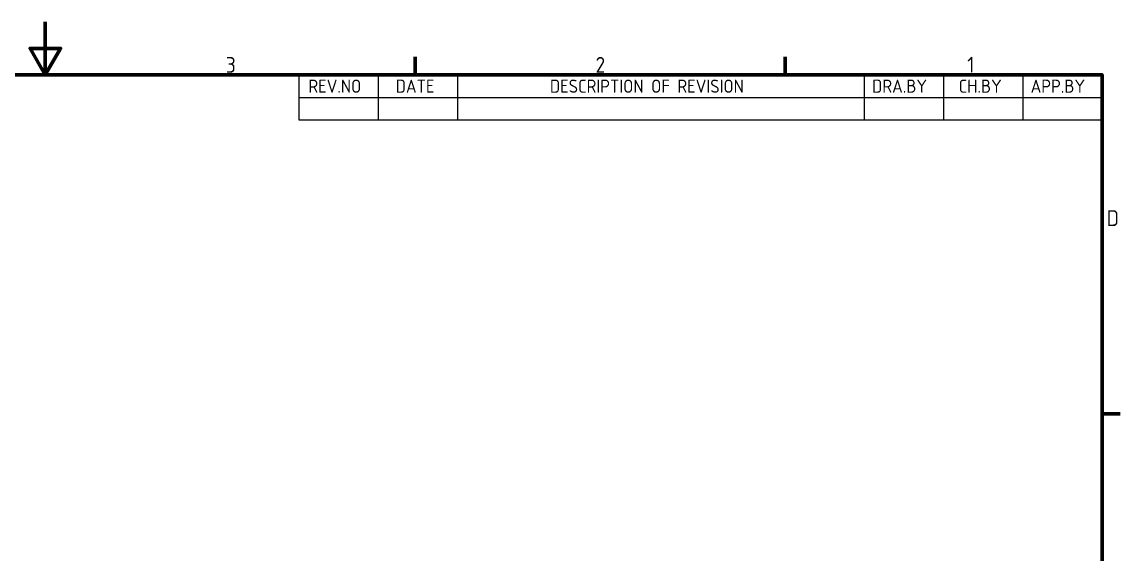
# Model space of a CAD drawing. Header units: millimetres. Extents: x 0 to 840, y 0 to 594.
# Drawn here: x 411.2 to 826.8, y 392.4 to 594 of the extents above; entities that cross this region are included whole.
import ezdxf

# ---------------------------------------------------------------- set-up
doc = ezdxf.new("R2010")
doc.units = ezdxf.units.MM
doc.header["$LTSCALE"] = 2
doc.layers.get('0').update_dxf_attribs({"color": 3, "lineweight": 25})
doc.layers.add('경계(ISO)', color=7, linetype='Continuous', lineweight=70)
doc.layers.add('기호(ISO)', color=5, linetype='Continuous', lineweight=25)
doc.styles.add('ISO Proportiona M2B', font='isocp.shx')
doc.styles.add('문자 텍스트_M2B', font='isocp.shx')

# ---------------------------------------------------------------- blocks, each defined once
blk = doc.blocks.new('경계 Default Border')
at = {"layer": '경계(ISO)'}
for p, q in [((280, 287.0000076293945), (280, 290.4000091552734)), ((350, 287.0000076293945), (350, 290.4000091552734)), ((410, 222.7499961853027), (413.4000015258789, 222.7499961853027))]:
    blk.add_line(p, q, dxfattribs=at)
at = {"layer": '경계(ISO)', "flags": 128}
for points in [[(210, 297.0000076293945), (210, 287.0000076293945), (207.1132469177246, 292.0000076293945), (212.8867530822754, 292.0000076293945), (210, 287.0000076293945)], [(10, 10), (10, 287.0000076293945), (410, 287.0000076293945), (410, 10), (10, 10)]]:
    blk.add_lwpolyline(points, dxfattribs=at)
at = {"layer": '경계(ISO)', "color": 2, "char_height": 3.00000011920929, "attachment_point": 7, "style": '문자 텍스트_M2B'}
for s, insert in [('3', (244.1685395229535, 287.3713945155963)), ('2', (314.127739416884, 287.3713945155963)), ('1', (384.4860661041481, 287.4)), ('D', (410.878270202895, 258.3463944559917))]:
    blk.add_mtext(s, dxfattribs=dict(at, insert=insert))
blk = doc.blocks.new('리비전 내역')
at = {"layer": '기호(ISO)'}
for p, q in [((258, 287.0000076293945), (410, 287.0000076293945)), ((258, 287.0000076293945), (258, 282.7200076293945)), ((273, 287.0000076293945), (273, 282.7200076293945)), ((288, 287.0000076293945), (288, 282.7200076293945)), ((365, 287.0000076293945), (365, 282.7200076293945)), ((380, 287.0000076293945), (380, 282.7200076293945)), ((395, 287.0000076293945), (395, 282.7200076293945)), ((410, 287.0000076293945), (410, 282.7200076293945)), ((258, 282.7200076293945), (410, 282.7200076293945)), ((258, 282.7200076293945), (258, 278.4400076293945)), ((273, 282.7200076293945), (273, 278.4400076293945)), ((288, 282.7200076293945), (288, 278.4400076293945)), ((365, 282.7200076293945), (365, 278.4400076293945)), ((380, 282.7200076293945), (380, 278.4400076293945)), ((395, 282.7200076293945), (395, 278.4400076293945)), ((410, 282.7200076293945), (410, 278.4400076293945)), ((258, 278.4400076293945), (410, 278.4400076293945))]:
    blk.add_line(p, q, dxfattribs=at)
at = {"layer": '기호(ISO)', "color": 2, "char_height": 2.5, "attachment_point": 7, "style": 'ISO Proportiona M2B'}
for s, insert in [('REV.NO', (259.7871163682308, 283.5831900503393)), ('DATE', (276.3142317728366, 283.5831900503393)), ('DESCRIPTION OF REVISION', (305.5070204333629, 283.5831900503393)), ('DRA.BY', (366.4757339553204, 283.5831900503393)), ('CH.BY', (382.8642915086117, 283.5831900503393)), ('APP.BY', (396.4777339604404, 283.5831900503393))]:
    blk.add_mtext(s, dxfattribs=dict(at, insert=insert))

msp = doc.modelspace()

# ---------------------------------------------------------------- block references
at = {"xscale": 2, "yscale": 2, "zscale": 2}
msp.add_blockref('경계 Default Border', (0, 0), dxfattribs=at)
at = {"layer": '기호(ISO)', "xscale": 2, "yscale": 2, "zscale": 2}
msp.add_blockref('리비전 내역', (0, 0), dxfattribs=at)

doc.saveas('drawing.dxf')
